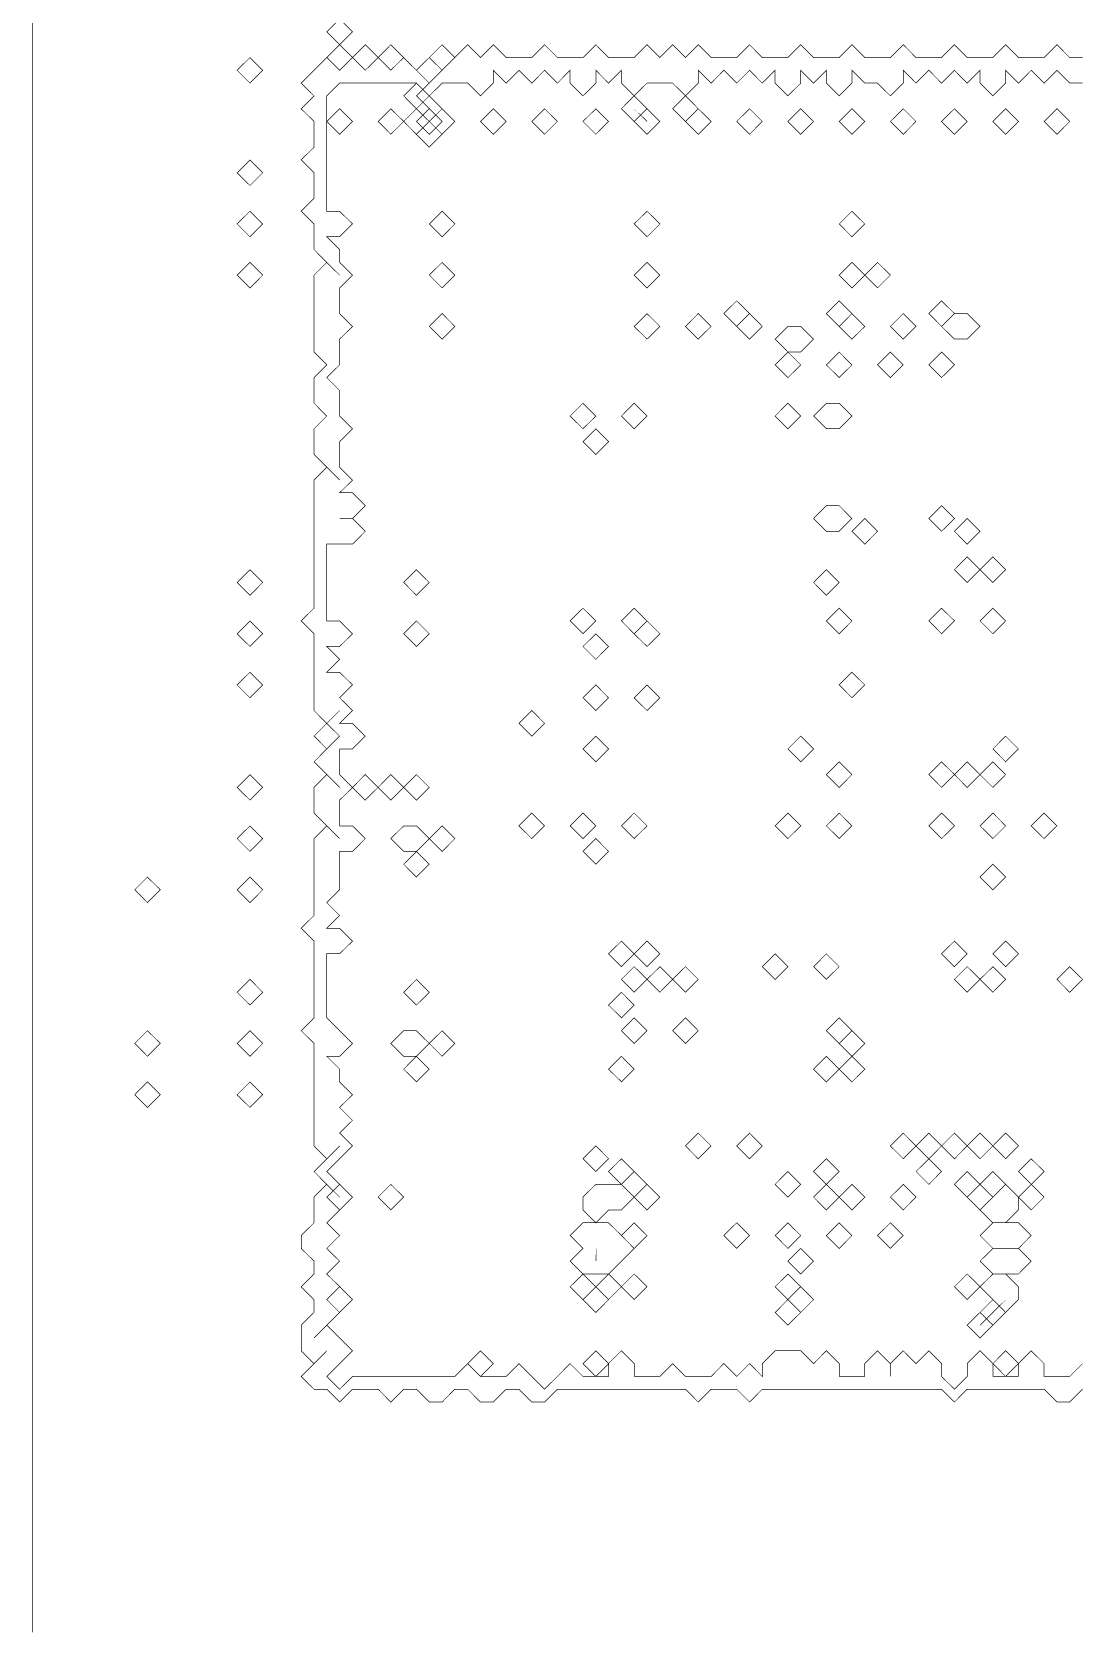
# Model space of a CAD drawing. Header units: metres. Extents: x 0 to 4936, y -4936 to 0.
# Drawn here: x 0 to 787, y -3665 to -2463 of the extents above; entities that cross this region are included whole.
import ezdxf

# ---------------------------------------------------------------- set-up
doc = ezdxf.new("R2010")
doc.units = ezdxf.units.M
for name, color, linetype in [('conductor', 1, 'Continuous'), ('dielectric', 8, 'Continuous'), ('substrate', 5, 'Continuous')]:
    doc.layers.add(name, color=color, linetype=linetype)

msp = doc.modelspace()

# ---------------------------------------------------------------- linework, layer by layer
at = {"layer": 'conductor', "const_width": 0.5}
for points in [[(231.8, -2482.2)], [(251.1, -2482.2)], [(328.4, -2482.2)], [(280.1, -2511.1), (289.7, -2501.5), (299.4, -2511.1), (289.7, -2520.8)], [(289.7, -2520.8), (299.4, -2511.1), (309.1, -2520.8), (299.4, -2530.4)], [(444.3, -2520.8), (453.9, -2511.1), (463.6, -2520.8), (453.9, -2530.4)], [(482.9, -2520.8), (492.6, -2511.1), (502.2, -2520.8), (492.6, -2530.4)], [(222.1, -2530.4), (231.8, -2520.8), (241.5, -2530.4), (231.8, -2540.1)], [(260.8, -2530.4), (270.4, -2520.8), (280.1, -2530.4), (270.4, -2540.1)], [(280.1, -2530.4), (289.7, -2520.8), (299.4, -2530.4), (289.7, -2540.1)], [(299.4, -2530.4), (309.1, -2520.8), (318.7, -2530.4), (309.1, -2540.1)], [(338, -2530.4), (347.7, -2520.8), (357.4, -2530.4), (347.7, -2540.1)], [(376.7, -2530.4), (386.3, -2520.8), (396, -2530.4), (386.3, -2540.1)], [(415.3, -2530.4), (425, -2520.8), (434.6, -2530.4), (425, -2540.1)], [(453.9, -2530.4), (463.6, -2520.8), (473.3, -2530.4), (463.6, -2540.1)], [(492.6, -2530.4), (502.2, -2520.8), (511.9, -2530.4), (502.2, -2540.1)], [(531.2, -2530.4), (540.9, -2520.8), (550.5, -2530.4), (540.9, -2540.1)], [(569.8, -2530.4), (579.5, -2520.8), (589.2, -2530.4), (579.5, -2540.1)], [(608.5, -2530.4), (618.1, -2520.8), (627.8, -2530.4), (618.1, -2540.1)], [(647.1, -2530.4), (656.8, -2520.8), (666.4, -2530.4), (656.8, -2540.1)], [(685.7, -2530.4), (695.4, -2520.8), (705, -2530.4), (695.4, -2540.1)], [(724.4, -2530.4), (734, -2520.8), (743.7, -2530.4), (734, -2540.1)], [(763, -2530.4), (772.7, -2520.8), (782.3, -2530.4), (772.7, -2540.1)], [(289.7, -2540.1), (299.4, -2530.4), (309.1, -2540.1), (299.4, -2549.8)], [(299.4, -2607.7), (309.1, -2598.1), (318.7, -2607.7), (309.1, -2617.4)], [(453.9, -2607.7), (463.6, -2598.1), (473.3, -2607.7), (463.6, -2617.4)], [(608.5, -2607.7), (618.1, -2598.1), (627.8, -2607.7), (618.1, -2617.4)], [(299.4, -2646.3), (309.1, -2636.7), (318.7, -2646.3), (309.1, -2656)], [(453.9, -2646.3), (463.6, -2636.7), (473.3, -2646.3), (463.6, -2656)], [(608.5, -2646.3), (618.1, -2636.7), (627.8, -2646.3), (618.1, -2656)], [(627.8, -2646.3), (637.4, -2636.7), (647.1, -2646.3), (637.4, -2656)], [(521.5, -2675.3), (531.2, -2665.7), (540.9, -2675.3), (531.2, -2685)], [(598.8, -2675.3), (608.5, -2665.7), (618.1, -2675.3), (608.5, -2685)], [(676.1, -2675.3), (685.7, -2665.7), (695.4, -2675.3), (685.7, -2685)], [(299.4, -2685), (309.1, -2675.3), (318.7, -2685), (309.1, -2694.6)], [(453.9, -2685), (463.6, -2675.3), (473.3, -2685), (463.6, -2694.6)], [(492.6, -2685), (502.2, -2675.3), (511.9, -2685), (502.2, -2694.6)], [(531.2, -2685), (540.9, -2675.3), (550.5, -2685), (540.9, -2694.6)], [(608.5, -2685), (618.1, -2675.3), (627.8, -2685), (618.1, -2694.6)], [(647.1, -2685), (656.8, -2675.3), (666.4, -2685), (656.8, -2694.6)], [(685.7, -2685), (695.4, -2675.3), (705, -2675.3), (714.7, -2685), (705, -2694.6), (695.4, -2694.6)], [(560.2, -2694.6), (569.8, -2685), (579.5, -2685), (589.2, -2694.6), (579.5, -2704.3), (569.8, -2704.3)], [(560.2, -2714), (569.8, -2704.3), (579.5, -2714), (569.8, -2723.6)], [(598.8, -2714), (608.5, -2704.3), (618.1, -2714), (608.5, -2723.6)], [(637.4, -2714), (647.1, -2704.3), (656.8, -2714), (647.1, -2723.6)], [(676.1, -2714), (685.7, -2704.3), (695.4, -2714), (685.7, -2723.6)], [(405.6, -2752.6), (415.3, -2742.9), (425, -2752.6), (415.3, -2762.2)], [(444.3, -2752.6), (453.9, -2742.9), (463.6, -2752.6), (453.9, -2762.2)], [(560.2, -2752.6), (569.8, -2742.9), (579.5, -2752.6), (569.8, -2762.2)], [(589.2, -2752.6), (598.8, -2742.9), (608.5, -2742.9), (618.1, -2752.6), (608.5, -2762.2), (598.8, -2762.2)], [(415.3, -2771.9), (425, -2762.2), (434.6, -2771.9), (425, -2781.6)], [(589.2, -2829.9), (598.8, -2820.2), (608.5, -2820.2), (618.1, -2829.9), (608.5, -2839.5), (598.8, -2839.5)], [(676.1, -2829.9), (685.7, -2820.2), (695.4, -2829.9), (685.7, -2839.5)], [(618.1, -2839.5), (627.8, -2829.9), (637.4, -2839.5), (627.8, -2849.2)], [(695.4, -2839.5), (705, -2829.9), (714.7, -2839.5), (705, -2849.2)], [(695.4, -2868.5), (705, -2858.8), (714.7, -2868.5), (705, -2878.1)], [(714.7, -2868.5), (724.4, -2858.8), (734, -2868.5), (724.4, -2878.1)], [(280.1, -2878.1), (289.7, -2868.5), (299.4, -2878.1), (289.7, -2887.8)], [(589.2, -2878.1), (598.8, -2868.5), (608.5, -2878.1), (598.8, -2887.8)], [(405.6, -2907.1), (415.3, -2897.5), (425, -2907.1), (415.3, -2916.8)], [(444.3, -2907.1), (453.9, -2897.5), (463.6, -2907.1), (453.9, -2916.8)], [(598.8, -2907.1), (608.5, -2897.5), (618.1, -2907.1), (608.5, -2916.8)], [(676.1, -2907.1), (685.7, -2897.5), (695.4, -2907.1), (685.7, -2916.8)], [(714.7, -2907.1), (724.4, -2897.5), (734, -2907.1), (724.4, -2916.8)], [(280.1, -2916.8), (289.7, -2907.1), (299.4, -2916.8), (289.7, -2926.4)], [(453.9, -2916.8), (463.6, -2907.1), (473.3, -2916.8), (463.6, -2926.4)], [(415.3, -2926.4), (425, -2916.8), (434.6, -2926.4), (425, -2936.1)], [(608.5, -2955.4), (618.1, -2945.8), (627.8, -2955.4), (618.1, -2965.1)], [(415.3, -2965.1), (425, -2955.4), (434.6, -2965.1), (425, -2974.7)], [(453.9, -2965.1), (463.6, -2955.4), (473.3, -2965.1), (463.6, -2974.7)], [(367, -2984.4), (376.7, -2974.7), (386.3, -2984.4), (376.7, -2994)], [(415.3, -3003.7), (425, -2994), (434.6, -3003.7), (425, -3013.4)], [(569.8, -3003.7), (579.5, -2994), (589.2, -3003.7), (579.5, -3013.4)], [(724.4, -3003.7), (734, -2994), (743.7, -3003.7), (734, -3013.4)], [(598.8, -3023), (608.5, -3013.4), (618.1, -3023), (608.5, -3032.7)], [(676.1, -3023), (685.7, -3013.4), (695.4, -3023), (685.7, -3032.7)], [(695.4, -3023), (705, -3013.4), (714.7, -3023), (705, -3032.7)], [(714.7, -3023), (724.4, -3013.4), (734, -3023), (724.4, -3032.7)], [(241.5, -3032.7), (251.1, -3023), (260.8, -3032.7), (251.1, -3042.3)], [(260.8, -3032.7), (270.4, -3023), (280.1, -3032.7), (270.4, -3042.3)], [(280.1, -3032.7), (289.7, -3023), (299.4, -3032.7), (289.7, -3042.3)], [(367, -3061.7), (376.7, -3052), (386.3, -3061.7), (376.7, -3071.3)], [(405.6, -3061.7), (415.3, -3052), (425, -3061.7), (415.3, -3071.3)], [(444.3, -3061.7), (453.9, -3052), (463.6, -3061.7), (453.9, -3071.3)], [(560.2, -3061.7), (569.8, -3052), (579.5, -3061.7), (569.8, -3071.3)], [(598.8, -3061.7), (608.5, -3052), (618.1, -3061.7), (608.5, -3071.3)], [(676.1, -3061.7), (685.7, -3052), (695.4, -3061.7), (685.7, -3071.3)], [(714.7, -3061.7), (724.4, -3052), (734, -3061.7), (724.4, -3071.3)], [(753.3, -3061.7), (763, -3052), (772.7, -3061.7), (763, -3071.3)], [(270.4, -3071.3), (280.1, -3061.7), (289.7, -3061.7), (299.4, -3071.3), (289.7, -3081), (280.1, -3081)], [(299.4, -3071.3), (309.1, -3061.7), (318.7, -3071.3), (309.1, -3081)], [(415.3, -3081), (425, -3071.3), (434.6, -3081), (425, -3090.6)], [(280.1, -3090.6), (289.7, -3081), (299.4, -3090.6), (289.7, -3100.3)], [(714.7, -3100.3), (724.4, -3090.6), (734, -3100.3), (724.4, -3109.9)], [(434.6, -3158.2), (444.3, -3148.6), (453.9, -3158.2), (444.3, -3167.9)], [(453.9, -3158.2), (463.6, -3148.6), (473.3, -3158.2), (463.6, -3167.9)], [(685.7, -3158.2), (695.4, -3148.6), (705, -3158.2), (695.4, -3167.9)], [(724.4, -3158.2), (734, -3148.6), (743.7, -3158.2), (734, -3167.9)], [(550.5, -3167.9), (560.2, -3158.2), (569.8, -3167.9), (560.2, -3177.5)], [(589.2, -3167.9), (598.8, -3158.2), (608.5, -3167.9), (598.8, -3177.5)], [(444.3, -3177.5), (453.9, -3167.9), (463.6, -3177.5), (453.9, -3187.2)], [(463.6, -3177.5), (473.3, -3167.9), (482.9, -3177.5), (473.3, -3187.2)], [(482.9, -3177.5), (492.6, -3167.9), (502.2, -3177.5), (492.6, -3187.2)], [(695.4, -3177.5), (705, -3167.9), (714.7, -3177.5), (705, -3187.2)], [(714.7, -3177.5), (724.4, -3167.9), (734, -3177.5), (724.4, -3187.2)], [(772.7, -3177.5), (782.3, -3167.9), (792, -3177.5), (782.3, -3187.2)], [(280.1, -3187.2), (289.7, -3177.5), (299.4, -3187.2), (289.7, -3196.9)], [(434.6, -3196.9), (444.3, -3187.2), (453.9, -3196.9), (444.3, -3206.5)], [(444.3, -3216.2), (453.9, -3206.5), (463.6, -3216.2), (453.9, -3225.8)], [(482.9, -3216.2), (492.6, -3206.5), (502.2, -3216.2), (492.6, -3225.8)], [(598.8, -3216.2), (608.5, -3206.5), (618.1, -3216.2), (608.5, -3225.8)], [(270.4, -3225.8), (280.1, -3216.2), (289.7, -3216.2), (299.4, -3225.8), (289.7, -3235.5), (280.1, -3235.5)], [(299.4, -3225.8), (309.1, -3216.2), (318.7, -3225.8), (309.1, -3235.5)], [(608.5, -3225.8), (618.1, -3216.2), (627.8, -3225.8), (618.1, -3235.5)], [(280.1, -3245.2), (289.7, -3235.5), (299.4, -3245.2), (289.7, -3254.8)], [(434.6, -3245.2), (444.3, -3235.5), (453.9, -3245.2), (444.3, -3254.8)], [(589.2, -3245.2), (598.8, -3235.5), (608.5, -3245.2), (598.8, -3254.8)], [(608.5, -3245.2), (618.1, -3235.5), (627.8, -3245.2), (618.1, -3254.8)], [(492.6, -3303.1), (502.2, -3293.4), (511.9, -3303.1), (502.2, -3312.8)], [(531.2, -3303.1), (540.9, -3293.4), (550.5, -3303.1), (540.9, -3312.8)], [(647.1, -3303.1), (656.8, -3293.4), (666.4, -3303.1), (656.8, -3312.8)], [(666.4, -3303.1), (676.1, -3293.4), (685.7, -3303.1), (676.1, -3312.8)], [(685.7, -3303.1), (695.4, -3293.4), (705, -3303.1), (695.4, -3312.8)], [(705, -3303.1), (714.7, -3293.4), (724.4, -3303.1), (714.7, -3312.8)], [(724.4, -3303.1), (734, -3293.4), (743.7, -3303.1), (734, -3312.8)], [(415.3, -3312.8), (425, -3303.1), (434.6, -3312.8), (425, -3322.4)], [(434.6, -3322.4), (444.3, -3312.8), (453.9, -3322.4), (444.3, -3332.1)], [(589.2, -3322.4), (598.8, -3312.8), (608.5, -3322.4), (598.8, -3332.1)], [(666.4, -3322.4), (676.1, -3312.8), (685.7, -3322.4), (676.1, -3332.1)], [(743.7, -3322.4), (753.3, -3312.8), (763, -3322.4), (753.3, -3332.1)], [(444.3, -3332.1), (453.9, -3322.4), (463.6, -3332.1), (453.9, -3341.7)], [(560.2, -3332.1), (569.8, -3322.4), (579.5, -3332.1), (569.8, -3341.7)], [(695.4, -3332.1), (705, -3322.4), (714.7, -3332.1), (705, -3341.7)], [(714.7, -3332.1), (724.4, -3322.4), (734, -3332.1), (724.4, -3341.7)], [(222.1, -3341.7), (231.8, -3332.1), (241.5, -3341.7), (231.8, -3351.4)], [(260.8, -3341.7), (270.4, -3332.1), (280.1, -3341.7), (270.4, -3351.4)], [(415.3, -3341.7), (425, -3332.1), (434.6, -3332.1), (444.3, -3332.1), (453.9, -3341.7), (444.3, -3351.4), (434.6, -3351.4), (425, -3361.1), (415.3, -3351.4)], [(453.9, -3341.7), (463.6, -3332.1), (473.3, -3341.7), (463.6, -3351.4)], [(589.2, -3341.7), (598.8, -3332.1), (608.5, -3341.7), (598.8, -3351.4)], [(608.5, -3341.7), (618.1, -3332.1), (627.8, -3341.7), (618.1, -3351.4)], [(647.1, -3341.7), (656.8, -3332.1), (666.4, -3341.7), (656.8, -3351.4)], [(705, -3341.7), (714.7, -3332.1), (724.4, -3341.7), (714.7, -3351.4)], [(724.4, -3341.7), (734, -3332.1), (743.7, -3341.7), (743.7, -3351.4), (734, -3361.1), (724.4, -3361.1), (714.7, -3351.4)], [(743.7, -3341.7), (753.3, -3332.1), (763, -3341.7), (753.3, -3351.4)], [(405.6, -3370.7), (415.3, -3361.1), (425, -3361.1), (434.6, -3361.1), (444.3, -3370.7), (453.9, -3380.4), (444.3, -3390), (434.6, -3399.7), (425, -3399.7), (415.3, -3399.7), (405.6, -3390), (415.3, -3380.4)], [(444.3, -3370.7), (453.9, -3361.1), (463.6, -3370.7), (453.9, -3380.4)], [(521.5, -3370.7), (531.2, -3361.1), (540.9, -3370.7), (531.2, -3380.4)], [(560.2, -3370.7), (569.8, -3361.1), (579.5, -3370.7), (569.8, -3380.4)], [(598.8, -3370.7), (608.5, -3361.1), (618.1, -3370.7), (608.5, -3380.4)], [(637.4, -3370.7), (647.1, -3361.1), (656.8, -3370.7), (647.1, -3380.4)], [(714.7, -3370.7), (724.4, -3361.1), (734, -3361.1), (743.7, -3361.1), (753.3, -3370.7), (743.7, -3380.4), (734, -3380.4), (724.4, -3380.4)], [(569.8, -3390), (579.5, -3380.4), (589.2, -3390), (579.5, -3399.7)], [(714.7, -3390), (724.4, -3380.4), (734, -3380.4), (743.7, -3380.4), (753.3, -3390), (743.7, -3399.7), (734, -3399.7), (724.4, -3399.7)], [(405.6, -3409.3), (415.3, -3399.7), (425, -3409.3), (415.3, -3419)], [(425, -3409.3), (434.6, -3399.7), (444.3, -3409.3), (434.6, -3419)], [(444.3, -3409.3), (453.9, -3399.7), (463.6, -3409.3), (453.9, -3419)], [(560.2, -3409.3), (569.8, -3399.7), (579.5, -3409.3), (569.8, -3419)], [(695.4, -3409.3), (705, -3399.7), (714.7, -3409.3), (705, -3419)], [(714.7, -3409.3), (724.4, -3399.7), (734, -3399.7), (743.7, -3409.3), (743.7, -3419), (734, -3428.7), (724.4, -3419)], [(222.1, -3419), (231.8, -3409.3), (241.5, -3419), (231.8, -3428.7)], [(415.3, -3419), (425, -3409.3), (434.6, -3419), (425, -3428.7)], [(569.8, -3419), (579.5, -3409.3), (589.2, -3419), (579.5, -3428.7)], [(560.2, -3428.7), (569.8, -3419), (579.5, -3428.7), (569.8, -3438.3)], [(714.7, -3428.7), (724.4, -3419), (734, -3428.7), (724.4, -3438.3)], [(705, -3438.3), (714.7, -3428.7), (724.4, -3438.3), (714.7, -3448)], [(328.4, -3467.3), (338, -3457.6), (347.7, -3467.3), (338, -3477)], [(415.3, -3467.3), (425, -3457.6), (434.6, -3467.3), (425, -3477)], [(724.4, -3467.3), (734, -3457.6), (743.7, -3467.3), (734, -3477)], [(569.8, -3477)]]:
    msp.add_lwpolyline(points, close=True, dxfattribs=at)
msp.add_lwpolyline([(792, -2501.5), (782.3, -2501.5), (772.7, -2491.8), (763, -2501.5), (753.3, -2491.8), (743.7, -2501.5), (734, -2491.8), (734, -2501.5), (724.4, -2511.1), (714.7, -2501.5), (714.7, -2491.8), (705, -2501.5), (695.4, -2491.8), (685.7, -2501.5), (676.1, -2491.8), (666.4, -2501.5), (656.8, -2491.8), (656.8, -2501.5), (647.1, -2511.1), (637.4, -2501.5), (627.8, -2501.5), (618.1, -2491.8), (618.1, -2501.5), (608.5, -2511.1), (598.8, -2501.5), (598.8, -2491.8), (589.2, -2501.5), (579.5, -2491.8), (579.5, -2501.5), (569.8, -2511.1), (560.2, -2501.5), (560.2, -2491.8), (550.5, -2501.5), (540.9, -2491.8), (531.2, -2501.5), (521.5, -2491.8), (511.9, -2501.5), (502.2, -2491.8), (502.2, -2501.5), (492.6, -2511.1), (482.9, -2501.5), (473.3, -2501.5), (463.6, -2501.5), (453.9, -2511.1), (444.3, -2501.5), (444.3, -2491.8), (434.6, -2501.5), (425, -2491.8), (425, -2501.5), (415.3, -2511.1), (405.6, -2501.5), (405.6, -2491.8), (396, -2501.5), (386.3, -2491.8), (376.7, -2501.5), (367, -2491.8), (357.4, -2501.5), (347.7, -2491.8), (347.7, -2501.5), (338, -2511.1), (328.4, -2501.5), (318.7, -2501.5), (309.1, -2501.5), (299.4, -2511.1), (289.7, -2501.5), (280.1, -2501.5), (270.4, -2501.5), (260.8, -2501.5), (251.1, -2501.5), (241.5, -2501.5), (231.8, -2501.5), (222.1, -2511.1), (222.1, -2520.8), (222.1, -2530.4), (222.1, -2540.1), (222.1, -2549.8), (222.1, -2559.4), (222.1, -2569.1), (222.1, -2578.7), (222.1, -2588.4), (222.1, -2598.1), (231.8, -2598.1), (241.5, -2607.7), (231.8, -2617.4), (222.1, -2617.4), (231.8, -2627), (231.8, -2636.7), (241.5, -2646.3), (231.8, -2656), (231.8, -2665.7), (231.8, -2675.3), (241.5, -2685), (231.8, -2694.6), (231.8, -2704.3), (231.8, -2714), (222.1, -2723.6), (231.8, -2733.3), (231.8, -2742.9), (231.8, -2752.6), (241.5, -2762.2), (231.8, -2771.9), (231.8, -2781.6), (231.8, -2791.2), (241.5, -2800.9), (231.8, -2810.5), (241.5, -2810.5), (251.1, -2820.2), (241.5, -2829.9), (231.8, -2829.9), (241.5, -2829.9), (251.1, -2839.5), (241.5, -2849.2), (231.8, -2849.2), (222.1, -2849.2), (222.1, -2858.8), (222.1, -2868.5), (222.1, -2878.1), (222.1, -2887.8), (222.1, -2897.5), (222.1, -2907.1), (231.8, -2907.1), (241.5, -2916.8), (231.8, -2926.4), (222.1, -2926.4), (231.8, -2936.1), (222.1, -2945.8), (231.8, -2945.8), (241.5, -2955.4), (231.8, -2965.1), (241.5, -2974.7), (231.8, -2984.4), (241.5, -2984.4), (251.1, -2994), (241.5, -3003.7), (231.8, -3003.7), (231.8, -3013.4), (231.8, -3023), (241.5, -3032.7), (231.8, -3042.3), (231.8, -3052), (231.8, -3061.7), (241.5, -3061.7), (251.1, -3071.3), (241.5, -3081), (231.8, -3081), (231.8, -3090.6), (231.8, -3100.3), (231.8, -3109.9), (222.1, -3119.6), (231.8, -3129.3), (222.1, -3138.9), (231.8, -3138.9), (241.5, -3148.6), (231.8, -3158.2), (222.1, -3158.2), (222.1, -3167.9), (222.1, -3177.5), (222.1, -3187.2), (222.1, -3196.9), (222.1, -3206.5), (231.8, -3216.2), (241.5, -3225.8), (231.8, -3235.5), (222.1, -3235.5), (231.8, -3245.2), (231.8, -3254.8), (241.5, -3264.5), (231.8, -3274.1), (241.5, -3283.8), (231.8, -3293.4), (241.5, -3303.1), (231.8, -3312.8), (222.1, -3322.4), (231.8, -3332.1), (222.1, -3341.7), (231.8, -3351.4), (222.1, -3361.1), (231.8, -3370.7), (222.1, -3380.4), (231.8, -3390), (222.1, -3399.7), (231.8, -3409.3), (222.1, -3419), (231.8, -3428.7), (222.1, -3438.3), (212.5, -3448), (222.1, -3438.3), (231.8, -3448), (241.5, -3457.6), (231.8, -3467.3), (222.1, -3477), (231.8, -3486.6), (241.5, -3477), (251.1, -3477), (260.8, -3477), (270.4, -3477), (280.1, -3477), (289.7, -3477), (299.4, -3477), (309.1, -3477), (318.7, -3477), (328.4, -3467.3), (338, -3477), (347.7, -3477), (357.4, -3477), (367, -3467.3), (376.7, -3477), (386.3, -3486.6), (396, -3477), (405.6, -3467.3), (415.3, -3477), (425, -3477), (434.6, -3477), (434.6, -3467.3), (444.3, -3457.6), (453.9, -3467.3), (453.9, -3477), (463.6, -3477), (473.3, -3477), (482.9, -3467.3), (492.6, -3477), (502.2, -3477), (511.9, -3477), (521.5, -3467.3), (531.2, -3477), (540.9, -3467.3), (550.5, -3477), (550.5, -3467.3), (560.2, -3457.6), (569.8, -3457.6), (579.5, -3457.6), (589.2, -3467.3), (598.8, -3457.6), (608.5, -3467.3), (608.5, -3477), (618.1, -3477), (627.8, -3477), (627.8, -3467.3), (637.4, -3457.6), (647.1, -3467.3), (647.1, -3477), (647.1, -3467.3), (656.8, -3457.6), (666.4, -3467.3), (676.1, -3457.6), (685.7, -3467.3), (685.7, -3477), (695.4, -3486.6), (705, -3477), (705, -3467.3), (714.7, -3457.6), (724.4, -3467.3), (724.4, -3477), (734, -3477), (743.7, -3477), (743.7, -3467.3), (753.3, -3457.6), (763, -3467.3), (763, -3477), (772.7, -3477), (782.3, -3477), (792, -3467.3)], dxfattribs=at)
at = {"layer": 'dielectric', "const_width": 0.5}
msp.add_lwpolyline([(724.4, -3428.7)], close=True, dxfattribs=at)
at = {"layer": 'substrate', "const_width": 0.5}
for points in [[(0, -2453.2), (0, -2462.8), (0, -2472.5), (0, -2482.2), (0, -2491.8), (0, -2501.5), (0, -2511.1), (0, -2520.8), (0, -2530.4), (0, -2540.1), (0, -2549.8), (0, -2559.4), (0, -2569.1), (0, -2578.7), (0, -2588.4), (0, -2598.1), (0, -2607.7), (0, -2617.4), (0, -2627), (0, -2636.7), (0, -2646.3), (0, -2656), (0, -2665.7), (0, -2675.3), (0, -2685), (0, -2694.6), (0, -2704.3), (0, -2714), (0, -2723.6), (0, -2733.3), (0, -2742.9), (0, -2752.6), (0, -2762.2), (0, -2771.9), (0, -2781.6), (0, -2791.2), (0, -2800.9), (0, -2810.5), (0, -2820.2), (0, -2829.9), (0, -2839.5), (0, -2849.2), (0, -2858.8), (0, -2868.5), (0, -2878.1), (0, -2887.8), (0, -2897.5), (0, -2907.1), (0, -2916.8), (0, -2926.4), (0, -2936.1), (0, -2945.8), (0, -2955.4), (0, -2965.1), (0, -2974.7), (0, -2984.4), (0, -2994), (0, -3003.7), (0, -3013.4), (0, -3023), (0, -3032.7), (0, -3042.3), (0, -3052), (0, -3061.7), (0, -3071.3), (0, -3081), (0, -3090.6), (0, -3100.3), (0, -3109.9), (0, -3119.6), (0, -3129.3), (0, -3138.9), (0, -3148.6), (0, -3158.2), (0, -3167.9), (0, -3177.5), (0, -3187.2), (0, -3196.9), (0, -3206.5), (0, -3216.2), (0, -3225.8), (0, -3235.5), (0, -3245.2), (0, -3254.8), (0, -3264.5), (0, -3274.1), (0, -3283.8), (0, -3293.4), (0, -3303.1), (0, -3312.8), (0, -3322.4), (0, -3332.1), (0, -3341.7), (0, -3351.4), (0, -3361.1), (0, -3370.7), (0, -3380.4), (0, -3390), (0, -3399.7), (0, -3409.3), (0, -3419), (0, -3428.7), (0, -3438.3), (0, -3448), (0, -3457.6), (0, -3467.3), (0, -3477), (0, -3486.6), (0, -3496.3), (0, -3505.9), (0, -3515.6), (0, -3525.2), (0, -3534.9), (0, -3544.6), (0, -3554.2), (0, -3563.9), (0, -3573.5), (0, -3583.2), (0, -3592.9), (0, -3602.5), (0, -3612.2), (0, -3621.8), (0, -3631.5), (0, -3641.1), (0, -3650.8), (0, -3660.5), (0, -3670.1)], [(792, -3486.6), (782.3, -3496.3), (772.7, -3496.3), (763, -3486.6), (753.3, -3486.6), (743.7, -3486.6), (734, -3486.6), (724.4, -3486.6), (714.7, -3486.6), (705, -3486.6), (695.4, -3496.3), (685.7, -3486.6), (676.1, -3486.6), (666.4, -3486.6), (656.8, -3486.6), (647.1, -3486.6), (637.4, -3486.6), (627.8, -3486.6), (618.1, -3486.6), (608.5, -3486.6), (598.8, -3486.6), (589.2, -3486.6), (579.5, -3486.6), (569.8, -3486.6), (560.2, -3486.6), (550.5, -3486.6), (540.9, -3496.3), (531.2, -3486.6), (521.5, -3486.6), (511.9, -3486.6), (502.2, -3496.3), (492.6, -3486.6), (482.9, -3486.6), (473.3, -3486.6), (463.6, -3486.6), (453.9, -3486.6), (444.3, -3486.6), (434.6, -3486.6), (425, -3486.6), (415.3, -3486.6), (405.6, -3486.6), (396, -3486.6), (386.3, -3496.3), (376.7, -3496.3), (367, -3486.6), (357.4, -3486.6), (347.7, -3496.3), (338, -3496.3), (328.4, -3486.6), (318.7, -3486.6), (309.1, -3496.3), (299.4, -3496.3), (289.7, -3486.6), (280.1, -3486.6), (270.4, -3496.3), (260.8, -3486.6), (251.1, -3486.6), (241.5, -3486.6), (231.8, -3496.3), (222.1, -3486.6), (212.5, -3486.6), (202.8, -3477), (212.5, -3467.3), (222.1, -3457.6), (212.5, -3467.3), (202.8, -3457.6), (202.8, -3448), (202.8, -3438.3), (212.5, -3428.7), (212.5, -3419), (202.8, -3409.3), (212.5, -3399.7), (212.5, -3390), (202.8, -3380.4), (202.8, -3370.7), (212.5, -3361.1), (212.5, -3351.4), (212.5, -3341.7), (222.1, -3332.1), (231.8, -3341.7), (222.1, -3332.1), (212.5, -3322.4), (222.1, -3312.8), (231.8, -3303.1), (222.1, -3312.8), (212.5, -3303.1), (212.5, -3293.4), (212.5, -3283.8), (212.5, -3274.1), (212.5, -3264.5), (212.5, -3254.8), (212.5, -3245.2), (212.5, -3235.5), (212.5, -3225.8), (202.8, -3216.2), (212.5, -3206.5), (212.5, -3196.9), (212.5, -3187.2), (212.5, -3177.5), (212.5, -3167.9), (212.5, -3158.2), (212.5, -3148.6), (202.8, -3138.9), (212.5, -3129.3), (212.5, -3119.6), (212.5, -3109.9), (212.5, -3100.3), (212.5, -3090.6), (212.5, -3081), (212.5, -3071.3), (222.1, -3061.7), (231.8, -3071.3), (222.1, -3061.7), (212.5, -3052), (212.5, -3042.3), (212.5, -3032.7), (222.1, -3023), (231.8, -3032.7), (222.1, -3023), (212.5, -3013.4), (222.1, -3003.7), (231.8, -2994), (222.1, -2984.4), (231.8, -2974.7), (222.1, -2984.4), (212.5, -2974.7), (212.5, -2965.1), (212.5, -2955.4), (212.5, -2945.8), (212.5, -2936.1), (212.5, -2926.4), (212.5, -2916.8), (202.8, -2907.1), (212.5, -2897.5), (212.5, -2887.8), (212.5, -2878.1), (212.5, -2868.5), (212.5, -2858.8), (212.5, -2849.2), (212.5, -2839.5), (212.5, -2829.9), (212.5, -2820.2), (212.5, -2810.5), (212.5, -2800.9), (222.1, -2791.2), (231.8, -2800.9), (222.1, -2791.2), (212.5, -2781.6), (212.5, -2771.9), (212.5, -2762.2), (222.1, -2752.6), (212.5, -2742.9), (212.5, -2733.3), (212.5, -2723.6), (222.1, -2714), (212.5, -2704.3), (212.5, -2694.6), (212.5, -2685), (212.5, -2675.3), (212.5, -2665.7), (212.5, -2656), (212.5, -2646.3), (222.1, -2636.7), (231.8, -2646.3), (222.1, -2636.7), (212.5, -2627), (212.5, -2617.4), (212.5, -2607.7), (202.8, -2598.1), (212.5, -2588.4), (212.5, -2578.7), (212.5, -2569.1), (202.8, -2559.4), (212.5, -2549.8), (212.5, -2540.1), (212.5, -2530.4), (202.8, -2520.8), (212.5, -2511.1), (202.8, -2501.5), (212.5, -2491.8), (222.1, -2482.2), (231.8, -2491.8), (241.5, -2482.2), (251.1, -2491.8), (260.8, -2482.2), (270.4, -2491.8), (280.1, -2482.2), (289.7, -2491.8), (299.4, -2501.5), (289.7, -2511.1), (299.4, -2520.8), (289.7, -2530.4), (299.4, -2540.1), (309.1, -2530.4), (299.4, -2520.8), (289.7, -2511.1), (299.4, -2501.5), (309.1, -2491.8), (318.7, -2482.2), (328.4, -2472.5), (338, -2482.2), (347.7, -2472.5), (357.4, -2482.2), (367, -2482.2), (376.7, -2482.2), (386.3, -2472.5), (396, -2482.2), (405.6, -2482.2), (415.3, -2482.2), (425, -2472.5), (434.6, -2482.2), (444.3, -2482.2), (453.9, -2482.2), (463.6, -2472.5), (473.3, -2482.2), (482.9, -2472.5), (492.6, -2482.2), (502.2, -2472.5), (511.9, -2482.2), (521.5, -2482.2), (531.2, -2482.2), (540.9, -2472.5), (550.5, -2482.2), (560.2, -2482.2), (569.8, -2482.2), (579.5, -2472.5), (589.2, -2482.2), (598.8, -2482.2), (608.5, -2482.2), (618.1, -2472.5), (627.8, -2482.2), (637.4, -2482.2), (647.1, -2482.2), (656.8, -2472.5), (666.4, -2482.2), (676.1, -2482.2), (685.7, -2482.2), (695.4, -2472.5), (705, -2482.2), (714.7, -2482.2), (724.4, -2482.2), (734, -2472.5), (743.7, -2482.2), (753.3, -2482.2), (763, -2482.2), (772.7, -2472.5), (782.3, -2482.2), (792, -2482.2)]]:
    msp.add_lwpolyline(points, dxfattribs=at)
for points in [[(222.1, -2462.8), (231.8, -2453.2), (241.5, -2462.8), (231.8, -2472.5)], [(222.1, -2482.2), (231.8, -2472.5), (241.5, -2482.2), (231.8, -2491.8)], [(241.5, -2482.2), (251.1, -2472.5), (260.8, -2482.2), (251.1, -2491.8)], [(260.8, -2482.2), (270.4, -2472.5), (280.1, -2482.2), (270.4, -2491.8)], [(299.4, -2482.2), (309.1, -2472.5), (318.7, -2482.2), (309.1, -2491.8)], [(154.5, -2491.8), (164.2, -2482.2), (173.8, -2491.8), (164.2, -2501.5)], [(289.7, -2491.8), (299.4, -2482.2), (309.1, -2491.8), (299.4, -2501.5)], [(338, -2501.5)], [(415.3, -2501.5)], [(453.9, -2501.5)], [(492.6, -2501.5)], [(569.8, -2501.5)], [(608.5, -2501.5)], [(647.1, -2501.5)], [(724.4, -2501.5)], [(289.7, -2530.4), (299.4, -2520.8), (309.1, -2530.4), (299.4, -2540.1)], [(453.9, -2520.8), (463.6, -2530.4)], [(231.8, -2530.4)], [(270.4, -2530.4)], [(347.7, -2530.4)], [(386.3, -2530.4)], [(425, -2530.4)], [(502.2, -2530.4)], [(540.9, -2530.4)], [(579.5, -2530.4)], [(618.1, -2530.4)], [(656.8, -2530.4)], [(695.4, -2530.4)], [(734, -2530.4)], [(772.7, -2530.4)], [(154.5, -2569.1), (164.2, -2559.4), (173.8, -2569.1), (164.2, -2578.7)], [(154.5, -2607.7), (164.2, -2598.1), (173.8, -2607.7), (164.2, -2617.4)], [(463.6, -2607.7)], [(154.5, -2646.3), (164.2, -2636.7), (173.8, -2646.3), (164.2, -2656)], [(463.6, -2646.3)], [(463.6, -2685)], [(502.2, -2685)], [(540.9, -2685)], [(618.1, -2685)], [(656.8, -2685)], [(695.4, -2685)], [(231.8, -2839.5)], [(154.5, -2878.1), (164.2, -2868.5), (173.8, -2878.1), (164.2, -2887.8)], [(289.7, -2878.1)], [(598.8, -2878.1)], [(154.5, -2916.8), (164.2, -2907.1), (173.8, -2916.8), (164.2, -2926.4)], [(289.7, -2916.8)], [(463.6, -2916.8)], [(154.5, -2955.4), (164.2, -2945.8), (173.8, -2955.4), (164.2, -2965.1)], [(231.8, -2955.4)], [(212.5, -2994), (222.1, -2984.4), (231.8, -2994), (222.1, -3003.7)], [(154.5, -3032.7), (164.2, -3023), (173.8, -3032.7), (164.2, -3042.3)], [(251.1, -3032.7)], [(270.4, -3032.7)], [(289.7, -3032.7)], [(154.5, -3071.3), (164.2, -3061.7), (173.8, -3071.3), (164.2, -3081)], [(77.3, -3109.9), (86.9, -3100.3), (96.6, -3109.9), (86.9, -3119.6)], [(154.5, -3109.9), (164.2, -3100.3), (173.8, -3109.9), (164.2, -3119.6)], [(444.3, -3158.2)], [(463.6, -3158.2)], [(695.4, -3158.2)], [(734, -3158.2)], [(154.5, -3187.2), (164.2, -3177.5), (173.8, -3187.2), (164.2, -3196.9)], [(289.7, -3187.2)], [(444.3, -3196.9)], [(77.3, -3225.8), (86.9, -3216.2), (96.6, -3225.8), (86.9, -3235.5)], [(154.5, -3225.8), (164.2, -3216.2), (173.8, -3225.8), (164.2, -3235.5)], [(289.7, -3225.8)], [(289.7, -3245.2)], [(444.3, -3245.2)], [(598.8, -3245.2)], [(77.3, -3264.5), (86.9, -3254.8), (96.6, -3264.5), (86.9, -3274.1)], [(154.5, -3264.5), (164.2, -3254.8), (173.8, -3264.5), (164.2, -3274.1)], [(231.8, -3264.5)], [(502.2, -3303.1)], [(540.9, -3303.1)], [(656.8, -3303.1)], [(676.1, -3303.1)], [(695.4, -3303.1)], [(714.7, -3303.1)], [(734, -3303.1)], [(444.3, -3322.4)], [(598.8, -3322.4)], [(676.1, -3322.4)], [(753.3, -3322.4)], [(270.4, -3341.7)], [(425, -3341.7)], [(444.3, -3341.7)], [(463.6, -3341.7)], [(598.8, -3341.7)], [(618.1, -3341.7)], [(656.8, -3341.7)], [(714.7, -3341.7)], [(734, -3341.7)], [(753.3, -3341.7)], [(425, -3380.4), (425, -3390)], [(444.3, -3380.4)], [(231.8, -3419)], [(425, -3419)], [(579.5, -3419)], [(734, -3419), (724.4, -3428.7), (714.7, -3438.3), (724.4, -3428.7)], [(444.3, -3467.3)], [(560.2, -3467.3)], [(598.8, -3467.3)], [(637.4, -3467.3)], [(676.1, -3467.3)], [(714.7, -3467.3)], [(753.3, -3467.3)]]:
    msp.add_lwpolyline(points, close=True, dxfattribs=at)

doc.saveas('drawing.dxf')
